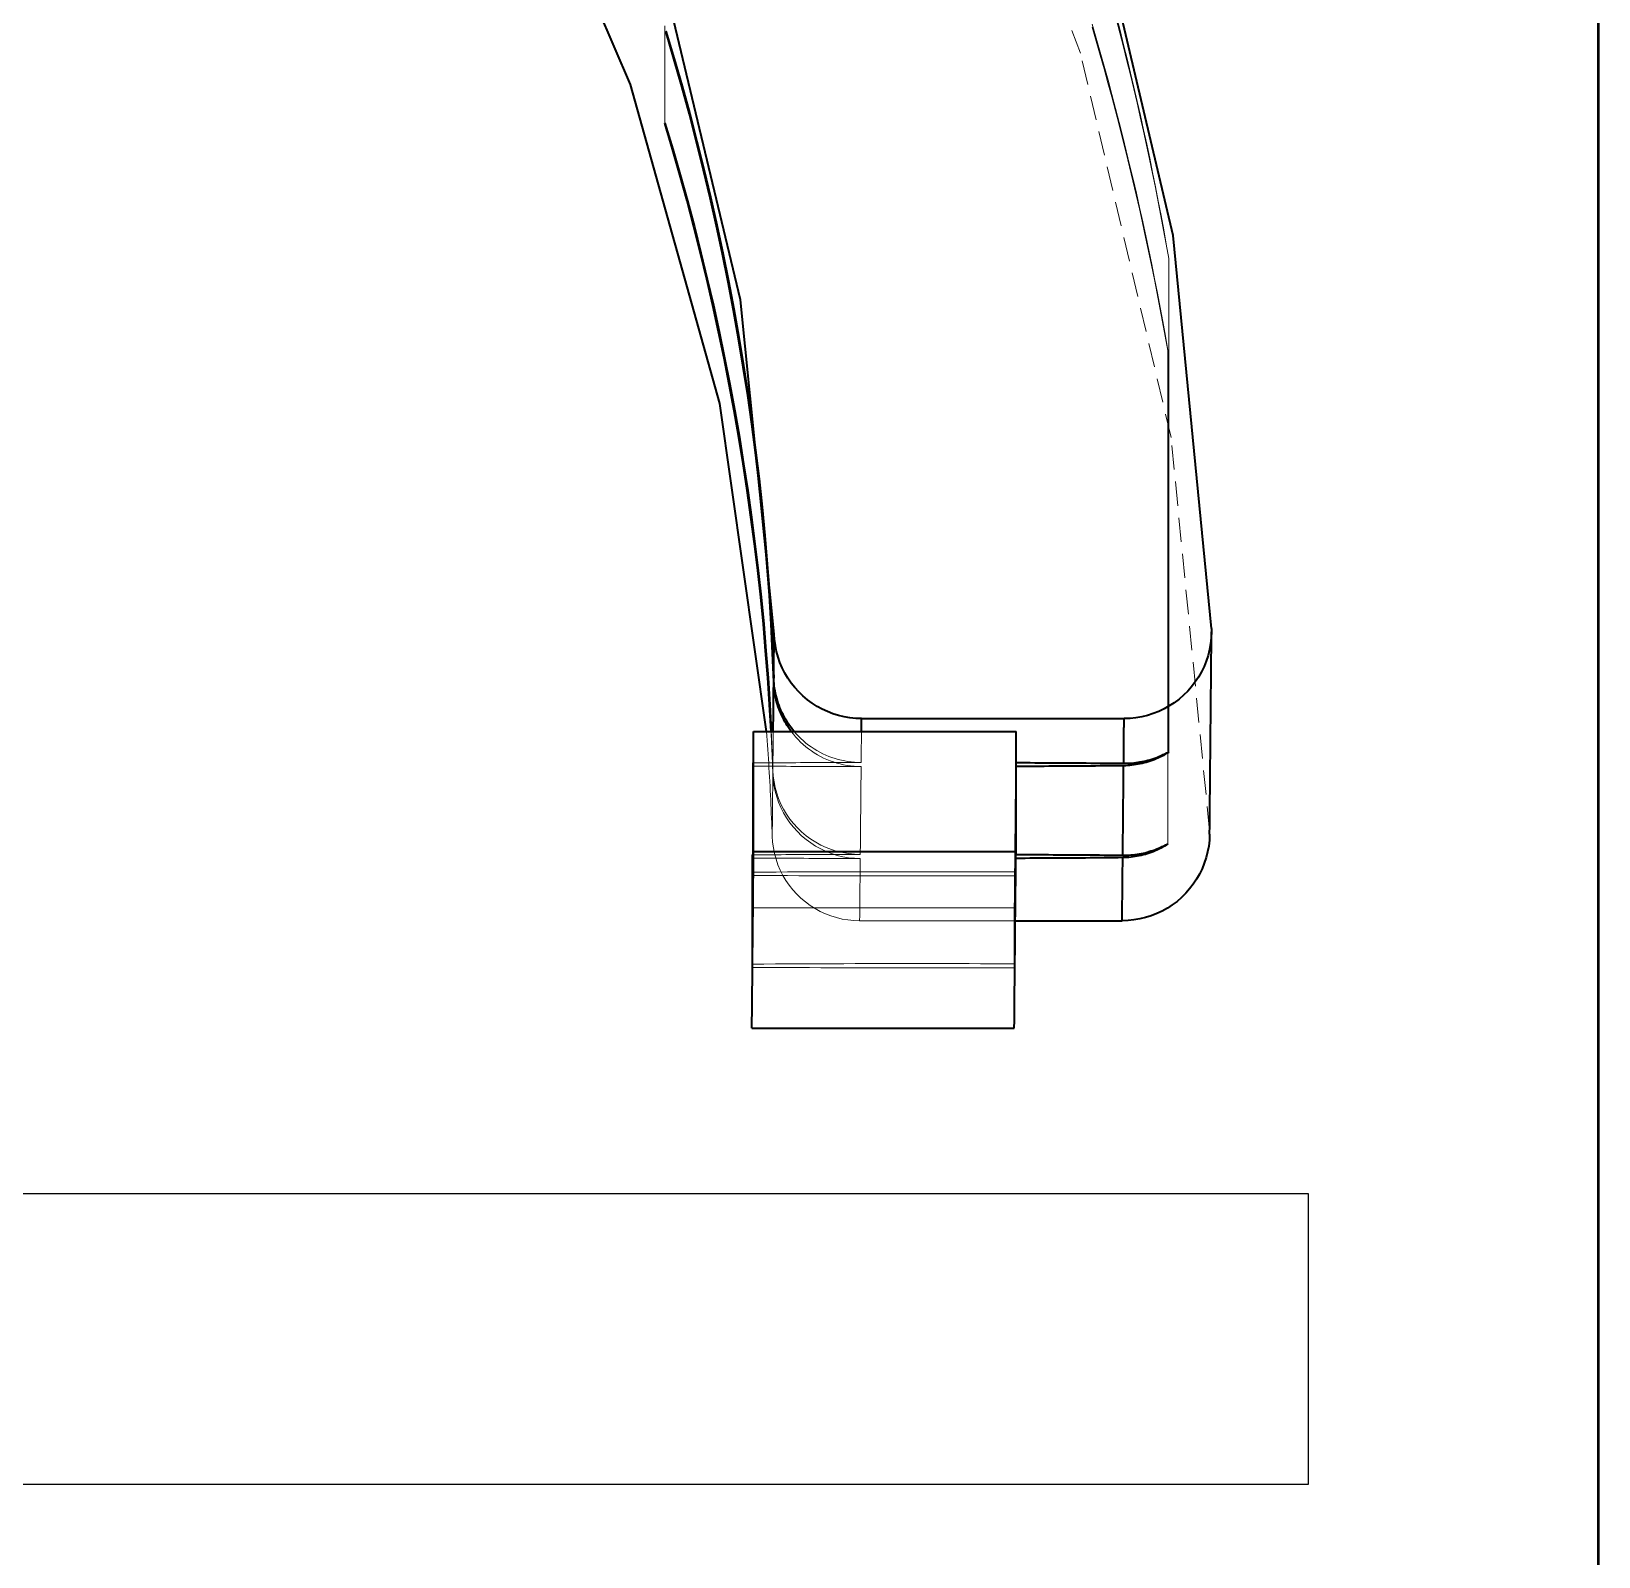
# Model space of a CAD drawing. Header units: millimetres. Extents: x 10 to 410, y 10 to 287.
# Drawn here: x 377.61 to 410, y 185.5 to 217.03 of the extents above; entities that cross this region are included whole.
import ezdxf

# ---------------------------------------------------------------- set-up
doc = ezdxf.new("R2010")
doc.units = ezdxf.units.MM
doc.linetypes.add('DASHED', pattern=[0.75, 0.5, -0.25])
for name, color, linetype, lineweight in [('BORDER', 7, 'CONTINUOUS', 50), ('HIDDEN', 8, 'DASHED', 18), ('TITLE_BLOCK', 7, 'CONTINUOUS', 25), ('VISIBLE', 7, 'CONTINUOUS', 35)]:
    doc.layers.add(name, color=color, linetype=linetype, lineweight=lineweight)

msp = doc.modelspace()

# ---------------------------------------------------------------- linework, layer by layer
at = {"layer": 'BORDER'}
msp.add_lwpolyline([(10, 10), (410, 10), (410, 287), (10, 287)], close=True, dxfattribs=at)
at = {"layer": 'HIDDEN'}
for points in [[(401.958, 200.508), (401.163, 208.634), (399.291, 216.581), (396.373, 224.207), (392.463, 231.375), (387.632, 237.956), (381.964, 243.834), (375.563, 248.902), (368.542, 253.07), (361.027, 256.263), (353.154, 258.424), (345.062, 259.514), (336.897, 259.514), (328.806, 258.424), (320.932, 256.263), (313.417, 253.07), (306.396, 248.902), (299.995, 243.834), (294.327, 237.957), (289.496, 231.375), (285.586, 224.207), (282.669, 216.581), (280.796, 208.634), (280.001, 200.508)], [(401.115, 212.338), (401.062, 212.631), (401.008, 212.925), (400.952, 213.218), (400.896, 213.511), (400.838, 213.804), (400.778, 214.096), (400.718, 214.388), (400.655, 214.68), (400.592, 214.972), (400.527, 215.263), (400.46, 215.554), (400.392, 215.844), (400.323, 216.134), (400.252, 216.424), (400.18, 216.714), (400.106, 217.003), (400.031, 217.292), (399.955, 217.58), (399.877, 217.868), (399.798, 218.156), (399.717, 218.443), (399.635, 218.73), (399.551, 219.016)], [(399.552, 219.079), (399.636, 218.79), (399.718, 218.5), (399.799, 218.21), (399.879, 217.92), (399.957, 217.629), (400.033, 217.338), (400.109, 217.047), (400.182, 216.755), (400.255, 216.463), (400.326, 216.17), (400.395, 215.877), (400.463, 215.584), (400.53, 215.29), (400.595, 214.997), (400.659, 214.702), (400.721, 214.408), (400.782, 214.113), (400.841, 213.818), (400.899, 213.522), (400.955, 213.227), (401.01, 212.931), (401.063, 212.634), (401.115, 212.338)], [(390.702, 215.132), (390.702, 215.22), (390.702, 215.308), (390.702, 215.395), (390.702, 215.483), (390.702, 215.57), (390.702, 215.658), (390.702, 215.746), (390.702, 215.833), (390.702, 215.921), (390.702, 216.009), (390.702, 216.096), (390.702, 216.184), (390.702, 216.271), (390.702, 216.359), (390.702, 216.447), (390.702, 216.534), (390.702, 216.622), (390.702, 216.709), (390.702, 216.797), (390.702, 216.885), (390.702, 216.972), (390.702, 217.06), (390.702, 217.147)], [(399.533, 217.179), (399.617, 216.89), (399.7, 216.6), (399.781, 216.31), (399.86, 216.02), (399.938, 215.729), (400.015, 215.438), (400.09, 215.146), (400.164, 214.855), (400.236, 214.562), (400.307, 214.27), (400.377, 213.977), (400.445, 213.684), (400.511, 213.39), (400.576, 213.096), (400.64, 212.802), (400.702, 212.508), (400.763, 212.213), (400.822, 211.918), (400.88, 211.622), (400.937, 211.326), (400.991, 211.031), (401.045, 210.734), (401.096, 210.438)], [(401.096, 210.438), (401.043, 210.731), (400.989, 211.025), (400.934, 211.318), (400.877, 211.611), (400.819, 211.904), (400.76, 212.196), (400.699, 212.488), (400.637, 212.78), (400.573, 213.071), (400.508, 213.363), (400.442, 213.653), (400.374, 213.944), (400.304, 214.234), (400.233, 214.524), (400.161, 214.814), (400.088, 215.103), (400.013, 215.391), (399.936, 215.68), (399.858, 215.968), (399.779, 216.256), (399.698, 216.543), (399.616, 216.83), (399.533, 217.116)], [(401.115, 212.338), (401.115, 212.338), (401.115, 212.338), (401.115, 212.338), (401.115, 212.338), (401.115, 212.338), (401.115, 212.338), (401.115, 212.338), (401.115, 212.338), (401.115, 212.338), (401.115, 212.338), (401.115, 212.338), (401.115, 212.338), (401.115, 212.338), (401.115, 212.338), (401.115, 212.338), (401.115, 212.338), (401.115, 212.338), (401.115, 212.338), (401.115, 212.338), (401.115, 212.338), (401.115, 212.338), (401.115, 212.338), (401.115, 212.338)], [(401.115, 202.134), (401.115, 202.578), (401.115, 203.022), (401.115, 203.465), (401.115, 203.909), (401.115, 204.352), (401.115, 204.796), (401.115, 205.24), (401.115, 205.683), (401.115, 206.127), (401.115, 206.571), (401.115, 207.014), (401.115, 207.458), (401.115, 207.902), (401.115, 208.345), (401.115, 208.789), (401.115, 209.232), (401.115, 209.676), (401.115, 210.12), (401.115, 210.563), (401.115, 211.007), (401.115, 211.451), (401.115, 211.894), (401.115, 212.338)], [(401.096, 210.438), (401.096, 210.438), (401.096, 210.438), (401.096, 210.438), (401.096, 210.438), (401.096, 210.438), (401.096, 210.438), (401.096, 210.438), (401.096, 210.438), (401.096, 210.438), (401.096, 210.438), (401.096, 210.438), (401.096, 210.438), (401.096, 210.438), (401.096, 210.438), (401.096, 210.438), (401.096, 210.438), (401.096, 210.438), (401.096, 210.438), (401.096, 210.438), (401.096, 210.438), (401.096, 210.438), (401.096, 210.438), (401.096, 210.438)], [(401.096, 200.234), (401.096, 200.678), (401.096, 201.121), (401.096, 201.565), (401.096, 202.009), (401.096, 202.452), (401.096, 202.896), (401.096, 203.339), (401.096, 203.783), (401.096, 204.227), (401.096, 204.67), (401.096, 205.114), (401.096, 205.558), (401.096, 206.001), (401.096, 206.445), (401.096, 206.889), (401.096, 207.332), (401.096, 207.776), (401.096, 208.219), (401.096, 208.663), (401.096, 209.107), (401.096, 209.55), (401.096, 209.994), (401.096, 210.438)], [(401.958, 200.508), (401.96, 200.69), (401.962, 200.872), (401.964, 201.053), (401.965, 201.235), (401.967, 201.417), (401.969, 201.599), (401.971, 201.781), (401.973, 201.962), (401.974, 202.144), (401.976, 202.326), (401.978, 202.508), (401.98, 202.689), (401.981, 202.871), (401.983, 203.053), (401.985, 203.235), (401.987, 203.416), (401.989, 203.598), (401.99, 203.78), (401.992, 203.962), (401.994, 204.143), (401.996, 204.325), (401.997, 204.507), (401.999, 204.689)], [(392.529, 201.909), (392.529, 201.937), (392.529, 201.966), (392.529, 201.994), (392.53, 202.022), (392.53, 202.05), (392.53, 202.079), (392.531, 202.107), (392.531, 202.135), (392.531, 202.164), (392.531, 202.192), (392.532, 202.22), (392.532, 202.249), (392.532, 202.277), (392.533, 202.305), (392.533, 202.334), (392.533, 202.362), (392.533, 202.39), (392.534, 202.418), (392.534, 202.447), (392.534, 202.475), (392.534, 202.503), (392.535, 202.532), (392.535, 202.56)], [(392.919, 200.392), (392.916, 200.487), (392.913, 200.581), (392.909, 200.675), (392.905, 200.77), (392.901, 200.864), (392.897, 200.958), (392.893, 201.052), (392.888, 201.147), (392.884, 201.241), (392.879, 201.335), (392.874, 201.43), (392.869, 201.524), (392.864, 201.618), (392.858, 201.712), (392.852, 201.807), (392.847, 201.901), (392.841, 201.995), (392.834, 202.089), (392.828, 202.183), (392.822, 202.277), (392.815, 202.372), (392.808, 202.466), (392.801, 202.56)], [(392.932, 201.687), (392.931, 201.725), (392.929, 201.762), (392.928, 201.8), (392.927, 201.838), (392.925, 201.876), (392.924, 201.914), (392.922, 201.952), (392.921, 201.99), (392.919, 202.028), (392.918, 202.066), (392.916, 202.104), (392.915, 202.142), (392.913, 202.18), (392.911, 202.218), (392.91, 202.256), (392.908, 202.294), (392.906, 202.332), (392.904, 202.37), (392.903, 202.408), (392.901, 202.446), (392.899, 202.484), (392.897, 202.522), (392.895, 202.56)], [(392.9, 202.56), (392.901, 202.525), (392.903, 202.49), (392.905, 202.455), (392.906, 202.421), (392.908, 202.386), (392.909, 202.351), (392.911, 202.316), (392.912, 202.281), (392.914, 202.246), (392.915, 202.211), (392.917, 202.177), (392.918, 202.142), (392.92, 202.107), (392.921, 202.072), (392.923, 202.037), (392.924, 202.002), (392.925, 201.967), (392.927, 201.933), (392.928, 201.898), (392.929, 201.863), (392.93, 201.828), (392.931, 201.793), (392.933, 201.758)], [(392.933, 201.758), (392.933, 201.793), (392.933, 201.828), (392.934, 201.863), (392.934, 201.898), (392.934, 201.933), (392.935, 201.967), (392.935, 202.002), (392.935, 202.037), (392.936, 202.072), (392.936, 202.107), (392.936, 202.142), (392.937, 202.177), (392.937, 202.211), (392.937, 202.246), (392.938, 202.281), (392.938, 202.316), (392.938, 202.351), (392.939, 202.386), (392.939, 202.421), (392.939, 202.455), (392.94, 202.49), (392.94, 202.525), (392.94, 202.56)], [(394.757, 201.833), (394.684, 201.835), (394.611, 201.839), (394.539, 201.847), (394.467, 201.857), (394.395, 201.871), (394.324, 201.887), (394.254, 201.906), (394.184, 201.928), (394.115, 201.953), (394.048, 201.98), (393.982, 202.01), (393.916, 202.043), (393.853, 202.078), (393.79, 202.116), (393.73, 202.157), (393.671, 202.199), (393.613, 202.244), (393.558, 202.292), (393.505, 202.341), (393.453, 202.393), (393.404, 202.447), (393.357, 202.502), (393.312, 202.56)], [(394.758, 201.918), (394.689, 201.92), (394.621, 201.923), (394.553, 201.93), (394.485, 201.939), (394.417, 201.95), (394.35, 201.964), (394.284, 201.981), (394.218, 202), (394.153, 202.021), (394.089, 202.045), (394.025, 202.072), (393.963, 202.1), (393.902, 202.131), (393.842, 202.165), (393.784, 202.2), (393.727, 202.238), (393.671, 202.278), (393.617, 202.32), (393.565, 202.365), (393.514, 202.411), (393.465, 202.459), (393.418, 202.508), (393.373, 202.56)], [(394.758, 201.918), (394.758, 201.946), (394.758, 201.974), (394.759, 202.002), (394.759, 202.03), (394.759, 202.058), (394.76, 202.086), (394.76, 202.114), (394.76, 202.142), (394.76, 202.169), (394.761, 202.197), (394.761, 202.225), (394.761, 202.253), (394.761, 202.281), (394.762, 202.309), (394.762, 202.337), (394.762, 202.365), (394.762, 202.393), (394.763, 202.42), (394.763, 202.448), (394.763, 202.476), (394.764, 202.504), (394.764, 202.532), (394.764, 202.56)], [(397.952, 201.916), (397.952, 201.944), (397.952, 201.972), (397.952, 202), (397.953, 202.028), (397.953, 202.056), (397.953, 202.084), (397.953, 202.112), (397.954, 202.14), (397.954, 202.168), (397.954, 202.196), (397.955, 202.224), (397.955, 202.252), (397.955, 202.28), (397.955, 202.308), (397.956, 202.336), (397.956, 202.364), (397.956, 202.392), (397.956, 202.42), (397.957, 202.448), (397.957, 202.476), (397.957, 202.504), (397.958, 202.532), (397.958, 202.56)], [(392.51, 200.009), (392.511, 200.088), (392.512, 200.168), (392.512, 200.248), (392.513, 200.328), (392.514, 200.407), (392.515, 200.487), (392.516, 200.567), (392.516, 200.647), (392.517, 200.726), (392.518, 200.806), (392.519, 200.886), (392.519, 200.966), (392.52, 201.045), (392.521, 201.125), (392.522, 201.205), (392.523, 201.285), (392.523, 201.364), (392.524, 201.444), (392.525, 201.524), (392.526, 201.603), (392.526, 201.683), (392.527, 201.763), (392.528, 201.843)], [(394.757, 201.833), (394.66, 201.833), (394.563, 201.834), (394.466, 201.834), (394.369, 201.834), (394.273, 201.834), (394.176, 201.835), (394.079, 201.835), (393.982, 201.835), (393.885, 201.836), (393.788, 201.836), (393.691, 201.836), (393.594, 201.837), (393.498, 201.837), (393.401, 201.838), (393.304, 201.838), (393.207, 201.839), (393.11, 201.839), (393.013, 201.84), (392.916, 201.84), (392.819, 201.841), (392.722, 201.841), (392.626, 201.842), (392.529, 201.843)], [(392.535, 201.909), (392.632, 201.91), (392.728, 201.91), (392.825, 201.911), (392.922, 201.912), (393.018, 201.912), (393.115, 201.913), (393.212, 201.913), (393.308, 201.914), (393.405, 201.914), (393.501, 201.915), (393.598, 201.915), (393.695, 201.915), (393.791, 201.916), (393.888, 201.916), (393.985, 201.916), (394.081, 201.917), (394.178, 201.917), (394.275, 201.917), (394.371, 201.918), (394.468, 201.918), (394.565, 201.918), (394.661, 201.918), (394.758, 201.918)], [(394.739, 200.018), (394.74, 200.097), (394.741, 200.176), (394.742, 200.255), (394.742, 200.334), (394.743, 200.413), (394.744, 200.492), (394.745, 200.571), (394.746, 200.65), (394.746, 200.728), (394.747, 200.807), (394.748, 200.886), (394.749, 200.965), (394.749, 201.044), (394.75, 201.123), (394.751, 201.202), (394.752, 201.281), (394.752, 201.36), (394.753, 201.439), (394.754, 201.518), (394.755, 201.596), (394.756, 201.675), (394.756, 201.754), (394.757, 201.833)], [(397.933, 200.016), (397.934, 200.095), (397.935, 200.174), (397.935, 200.253), (397.936, 200.332), (397.937, 200.411), (397.938, 200.491), (397.938, 200.57), (397.939, 200.649), (397.94, 200.728), (397.941, 200.807), (397.942, 200.886), (397.942, 200.965), (397.943, 201.044), (397.944, 201.124), (397.945, 201.203), (397.945, 201.282), (397.946, 201.361), (397.947, 201.44), (397.948, 201.519), (397.948, 201.598), (397.949, 201.677), (397.95, 201.756), (397.951, 201.836)], [(397.951, 199.576), (397.951, 199.674), (397.951, 199.773), (397.951, 199.871), (397.951, 199.969), (397.951, 200.067), (397.951, 200.166), (397.951, 200.264), (397.951, 200.362), (397.951, 200.46), (397.951, 200.559), (397.951, 200.657), (397.951, 200.755), (397.951, 200.853), (397.951, 200.951), (397.951, 201.05), (397.951, 201.148), (397.951, 201.246), (397.951, 201.344), (397.951, 201.443), (397.951, 201.541), (397.951, 201.639), (397.951, 201.737), (397.951, 201.836)], [(397.958, 201.836), (397.958, 201.836), (397.957, 201.836), (397.957, 201.836), (397.957, 201.836), (397.956, 201.836), (397.956, 201.836), (397.956, 201.836), (397.955, 201.836), (397.955, 201.836), (397.955, 201.836), (397.954, 201.836), (397.954, 201.836), (397.954, 201.836), (397.954, 201.836), (397.953, 201.836), (397.953, 201.836), (397.953, 201.836), (397.952, 201.836), (397.952, 201.836), (397.952, 201.836), (397.951, 201.836), (397.951, 201.836), (397.951, 201.836)], [(397.952, 201.916), (397.952, 201.916), (397.952, 201.916), (397.952, 201.916), (397.953, 201.916), (397.953, 201.916), (397.953, 201.916), (397.953, 201.916), (397.954, 201.916), (397.954, 201.916), (397.954, 201.916), (397.955, 201.916), (397.955, 201.916), (397.955, 201.916), (397.955, 201.916), (397.956, 201.916), (397.956, 201.916), (397.956, 201.916), (397.956, 201.916), (397.957, 201.916), (397.957, 201.916), (397.957, 201.916), (397.958, 201.916), (397.958, 201.916)], [(397.952, 199.657), (397.952, 199.755), (397.952, 199.853), (397.952, 199.951), (397.952, 200.05), (397.952, 200.148), (397.952, 200.246), (397.952, 200.344), (397.952, 200.443), (397.952, 200.541), (397.952, 200.639), (397.952, 200.737), (397.952, 200.835), (397.952, 200.934), (397.952, 201.032), (397.952, 201.13), (397.952, 201.228), (397.952, 201.327), (397.952, 201.425), (397.952, 201.523), (397.952, 201.621), (397.952, 201.72), (397.952, 201.818), (397.952, 201.916)], [(392.919, 200.392), (392.92, 200.449), (392.92, 200.505), (392.921, 200.561), (392.922, 200.617), (392.922, 200.674), (392.923, 200.73), (392.923, 200.786), (392.924, 200.842), (392.924, 200.899), (392.925, 200.955), (392.925, 201.011), (392.926, 201.068), (392.926, 201.124), (392.927, 201.18), (392.928, 201.236), (392.928, 201.293), (392.929, 201.349), (392.929, 201.405), (392.93, 201.461), (392.93, 201.518), (392.931, 201.574), (392.931, 201.63), (392.932, 201.687)], [(394.739, 199.933), (394.618, 199.937), (394.497, 199.95), (394.378, 199.97), (394.261, 199.998), (394.145, 200.035), (394.032, 200.078), (393.923, 200.13), (393.817, 200.188), (393.715, 200.254), (393.618, 200.326), (393.526, 200.404), (393.439, 200.488), (393.358, 200.578), (393.283, 200.673), (393.215, 200.773), (393.154, 200.877), (393.099, 200.985), (393.052, 201.097), (393.012, 201.211), (392.98, 201.327), (392.956, 201.446), (392.94, 201.566), (392.932, 201.687)], [(394.739, 200.018), (394.619, 200.022), (394.499, 200.034), (394.38, 200.054), (394.262, 200.081), (394.147, 200.117), (394.034, 200.16), (393.925, 200.21), (393.819, 200.268), (393.717, 200.332), (393.62, 200.403), (393.527, 200.481), (393.44, 200.565), (393.359, 200.654), (393.284, 200.748), (393.216, 200.848), (393.154, 200.951), (393.1, 201.059), (393.052, 201.17), (393.013, 201.284), (392.981, 201.4), (392.957, 201.518), (392.941, 201.638), (392.933, 201.758)], [(394.726, 198.645), (394.605, 198.649), (394.485, 198.662), (394.366, 198.682), (394.248, 198.71), (394.133, 198.745), (394.02, 198.789), (393.911, 198.84), (393.805, 198.898), (393.703, 198.963), (393.606, 199.034), (393.514, 199.112), (393.427, 199.196), (393.346, 199.286), (393.271, 199.381), (393.202, 199.48), (393.141, 199.584), (393.086, 199.692), (393.039, 199.803), (393, 199.917), (392.968, 200.034), (392.944, 200.152), (392.927, 200.272), (392.919, 200.392)], [(401.958, 200.508), (401.958, 200.505), (401.959, 200.502), (401.959, 200.499), (401.959, 200.496), (401.959, 200.492), (401.959, 200.489), (401.959, 200.486), (401.959, 200.483), (401.959, 200.48), (401.959, 200.477), (401.959, 200.473), (401.959, 200.47), (401.959, 200.467), (401.959, 200.464), (401.959, 200.461), (401.959, 200.458), (401.959, 200.454), (401.959, 200.451), (401.959, 200.448), (401.959, 200.445), (401.959, 200.442), (401.959, 200.439), (401.959, 200.435)], [(392.499, 198.911), (392.5, 198.956), (392.5, 199.001), (392.501, 199.046), (392.501, 199.091), (392.502, 199.136), (392.502, 199.18), (392.502, 199.225), (392.503, 199.27), (392.503, 199.315), (392.504, 199.36), (392.504, 199.405), (392.505, 199.449), (392.505, 199.494), (392.506, 199.539), (392.506, 199.584), (392.506, 199.629), (392.507, 199.674), (392.507, 199.718), (392.508, 199.763), (392.508, 199.808), (392.509, 199.853), (392.509, 199.898), (392.509, 199.942)], [(394.739, 199.933), (394.642, 199.933), (394.545, 199.933), (394.448, 199.934), (394.351, 199.934), (394.254, 199.934), (394.157, 199.934), (394.06, 199.935), (393.963, 199.935), (393.867, 199.935), (393.77, 199.936), (393.673, 199.936), (393.576, 199.937), (393.479, 199.937), (393.382, 199.937), (393.285, 199.938), (393.188, 199.938), (393.091, 199.939), (392.995, 199.939), (392.898, 199.94), (392.801, 199.941), (392.704, 199.941), (392.607, 199.942), (392.51, 199.942)], [(392.528, 200.009), (392.624, 200.01), (392.72, 200.01), (392.816, 200.011), (392.913, 200.011), (393.009, 200.012), (393.105, 200.012), (393.201, 200.013), (393.297, 200.013), (393.393, 200.014), (393.489, 200.014), (393.586, 200.015), (393.682, 200.015), (393.778, 200.016), (393.874, 200.016), (393.97, 200.016), (394.066, 200.017), (394.162, 200.017), (394.259, 200.017), (394.355, 200.017), (394.451, 200.018), (394.547, 200.018), (394.643, 200.018), (394.739, 200.018)], [(394.729, 198.911), (394.729, 198.956), (394.729, 199), (394.73, 199.045), (394.73, 199.089), (394.731, 199.134), (394.731, 199.178), (394.732, 199.222), (394.732, 199.267), (394.732, 199.311), (394.733, 199.356), (394.733, 199.4), (394.734, 199.444), (394.734, 199.489), (394.735, 199.533), (394.735, 199.578), (394.735, 199.622), (394.736, 199.667), (394.736, 199.711), (394.737, 199.755), (394.737, 199.8), (394.738, 199.844), (394.738, 199.889), (394.739, 199.933)], [(397.922, 198.911), (397.923, 198.956), (397.923, 199.001), (397.924, 199.045), (397.924, 199.09), (397.924, 199.134), (397.925, 199.179), (397.925, 199.223), (397.926, 199.268), (397.926, 199.312), (397.927, 199.357), (397.927, 199.401), (397.927, 199.446), (397.928, 199.49), (397.928, 199.535), (397.929, 199.579), (397.929, 199.624), (397.93, 199.668), (397.93, 199.713), (397.931, 199.757), (397.931, 199.802), (397.931, 199.846), (397.932, 199.891), (397.932, 199.935)], [(397.932, 197.676), (397.932, 197.774), (397.932, 197.872), (397.932, 197.971), (397.932, 198.069), (397.932, 198.167), (397.932, 198.265), (397.932, 198.364), (397.932, 198.462), (397.932, 198.56), (397.932, 198.658), (397.932, 198.757), (397.932, 198.855), (397.932, 198.953), (397.932, 199.051), (397.932, 199.149), (397.932, 199.248), (397.932, 199.346), (397.932, 199.444), (397.932, 199.542), (397.932, 199.641), (397.932, 199.739), (397.932, 199.837), (397.932, 199.935)], [(397.956, 199.935), (397.955, 199.935), (397.954, 199.935), (397.953, 199.935), (397.952, 199.935), (397.951, 199.935), (397.95, 199.935), (397.949, 199.935), (397.948, 199.935), (397.947, 199.935), (397.946, 199.935), (397.945, 199.935), (397.944, 199.935), (397.943, 199.935), (397.942, 199.935), (397.941, 199.935), (397.94, 199.935), (397.939, 199.935), (397.938, 199.935), (397.936, 199.935), (397.935, 199.935), (397.934, 199.935), (397.933, 199.935), (397.932, 199.935)], [(397.933, 200.016), (397.934, 200.016), (397.935, 200.016), (397.936, 200.016), (397.937, 200.016), (397.938, 200.016), (397.939, 200.016), (397.94, 200.016), (397.941, 200.016), (397.943, 200.016), (397.944, 200.016), (397.945, 200.016), (397.946, 200.016), (397.947, 200.016), (397.948, 200.016), (397.949, 200.016), (397.95, 200.016), (397.951, 200.016), (397.952, 200.016), (397.953, 200.016), (397.954, 200.016), (397.955, 200.016), (397.956, 200.016), (397.957, 200.016)], [(397.933, 197.756), (397.933, 197.855), (397.933, 197.953), (397.933, 198.051), (397.933, 198.149), (397.933, 198.248), (397.933, 198.346), (397.933, 198.444), (397.933, 198.542), (397.933, 198.641), (397.933, 198.739), (397.933, 198.837), (397.933, 198.935), (397.933, 199.033), (397.933, 199.132), (397.933, 199.23), (397.933, 199.328), (397.933, 199.426), (397.933, 199.525), (397.933, 199.623), (397.933, 199.721), (397.933, 199.819), (397.933, 199.918), (397.933, 200.016)], [(392.528, 199.583), (392.528, 199.586), (392.528, 199.589), (392.528, 199.592), (392.528, 199.595), (392.528, 199.598), (392.528, 199.601), (392.528, 199.603), (392.528, 199.606), (392.528, 199.609), (392.528, 199.612), (392.528, 199.615), (392.528, 199.618), (392.528, 199.621), (392.528, 199.624), (392.528, 199.626), (392.528, 199.629), (392.528, 199.632), (392.529, 199.635), (392.529, 199.638), (392.529, 199.641), (392.529, 199.644), (392.529, 199.647), (392.529, 199.65)], [(397.951, 199.576), (397.715, 199.575), (397.479, 199.575), (397.244, 199.574), (397.008, 199.574), (396.772, 199.573), (396.537, 199.573), (396.301, 199.573), (396.065, 199.573), (395.83, 199.573), (395.594, 199.573), (395.358, 199.573), (395.123, 199.573), (394.887, 199.574), (394.651, 199.574), (394.416, 199.575), (394.18, 199.575), (393.944, 199.576), (393.709, 199.577), (393.473, 199.578), (393.237, 199.579), (393.002, 199.58), (392.766, 199.582), (392.53, 199.583)], [(392.531, 199.65), (392.767, 199.651), (393.002, 199.653), (393.238, 199.654), (393.474, 199.655), (393.709, 199.656), (393.945, 199.657), (394.181, 199.658), (394.416, 199.658), (394.652, 199.659), (394.888, 199.659), (395.123, 199.66), (395.359, 199.66), (395.595, 199.66), (395.83, 199.66), (396.066, 199.66), (396.302, 199.66), (396.537, 199.66), (396.773, 199.659), (397.009, 199.659), (397.245, 199.659), (397.48, 199.658), (397.716, 199.657), (397.952, 199.657)], [(397.951, 199.576), (397.951, 199.58), (397.951, 199.583), (397.951, 199.587), (397.951, 199.59), (397.951, 199.594), (397.951, 199.597), (397.951, 199.601), (397.951, 199.604), (397.951, 199.608), (397.951, 199.611), (397.951, 199.615), (397.951, 199.618), (397.951, 199.622), (397.951, 199.625), (397.951, 199.629), (397.951, 199.632), (397.951, 199.636), (397.951, 199.639), (397.951, 199.643), (397.951, 199.646), (397.952, 199.65), (397.952, 199.653), (397.952, 199.657)], [(392.499, 196.426), (392.499, 196.534), (392.499, 196.642), (392.499, 196.75), (392.499, 196.858), (392.499, 196.966), (392.499, 197.074), (392.499, 197.183), (392.499, 197.291), (392.499, 197.399), (392.499, 197.507), (392.499, 197.615), (392.499, 197.723), (392.499, 197.831), (392.499, 197.939), (392.499, 198.047), (392.499, 198.155), (392.499, 198.263), (392.499, 198.371), (392.499, 198.479), (392.499, 198.587), (392.499, 198.695), (392.499, 198.803), (392.499, 198.911)], [(392.499, 198.911), (392.596, 198.911), (392.693, 198.911), (392.79, 198.911), (392.887, 198.911), (392.984, 198.911), (393.081, 198.911), (393.178, 198.911), (393.275, 198.911), (393.372, 198.911), (393.469, 198.911), (393.566, 198.911), (393.662, 198.911), (393.759, 198.911), (393.856, 198.911), (393.953, 198.911), (394.05, 198.911), (394.147, 198.911), (394.244, 198.911), (394.341, 198.911), (394.438, 198.911), (394.535, 198.911), (394.632, 198.911), (394.729, 198.911)], [(394.726, 198.645), (394.726, 198.657), (394.726, 198.669), (394.726, 198.68), (394.726, 198.692), (394.727, 198.703), (394.727, 198.715), (394.727, 198.726), (394.727, 198.738), (394.727, 198.75), (394.727, 198.761), (394.727, 198.773), (394.727, 198.784), (394.727, 198.796), (394.728, 198.807), (394.728, 198.819), (394.728, 198.831), (394.728, 198.842), (394.728, 198.854), (394.728, 198.865), (394.728, 198.877), (394.728, 198.888), (394.728, 198.9), (394.729, 198.911)], [(394.729, 198.911), (394.867, 198.911), (395.006, 198.911), (395.145, 198.911), (395.284, 198.911), (395.423, 198.911), (395.562, 198.911), (395.701, 198.911), (395.839, 198.911), (395.978, 198.911), (396.117, 198.911), (396.256, 198.911), (396.395, 198.911), (396.534, 198.911), (396.673, 198.911), (396.811, 198.911), (396.95, 198.911), (397.089, 198.911), (397.228, 198.911), (397.367, 198.911), (397.506, 198.911), (397.645, 198.911), (397.783, 198.911), (397.922, 198.911)], [(397.922, 196.426), (397.922, 196.534), (397.922, 196.642), (397.922, 196.75), (397.922, 196.858), (397.922, 196.966), (397.922, 197.074), (397.922, 197.183), (397.922, 197.291), (397.922, 197.399), (397.922, 197.507), (397.922, 197.615), (397.922, 197.723), (397.922, 197.831), (397.922, 197.939), (397.922, 198.047), (397.922, 198.155), (397.922, 198.263), (397.922, 198.371), (397.922, 198.479), (397.922, 198.587), (397.922, 198.695), (397.922, 198.803), (397.922, 198.911)], [(394.726, 198.645), (394.866, 198.645), (395.006, 198.645), (395.146, 198.645), (395.286, 198.645), (395.426, 198.645), (395.565, 198.645), (395.705, 198.645), (395.845, 198.645), (395.985, 198.645), (396.125, 198.645), (396.265, 198.645), (396.405, 198.645), (396.545, 198.645), (396.685, 198.645), (396.825, 198.645), (396.965, 198.645), (397.104, 198.645), (397.244, 198.645), (397.384, 198.645), (397.524, 198.645), (397.664, 198.645), (397.804, 198.645), (397.944, 198.645)], [(392.509, 197.683), (392.509, 197.686), (392.51, 197.689), (392.51, 197.692), (392.51, 197.695), (392.51, 197.697), (392.51, 197.7), (392.51, 197.703), (392.51, 197.706), (392.51, 197.709), (392.51, 197.712), (392.51, 197.715), (392.51, 197.718), (392.51, 197.72), (392.51, 197.723), (392.51, 197.726), (392.51, 197.729), (392.51, 197.732), (392.51, 197.735), (392.51, 197.738), (392.51, 197.741), (392.51, 197.744), (392.51, 197.746), (392.51, 197.749)], [(392.512, 197.749), (392.748, 197.751), (392.984, 197.752), (393.219, 197.754), (393.455, 197.755), (393.691, 197.756), (393.926, 197.757), (394.162, 197.757), (394.398, 197.758), (394.633, 197.759), (394.869, 197.759), (395.105, 197.759), (395.341, 197.76), (395.576, 197.76), (395.812, 197.76), (396.048, 197.76), (396.283, 197.76), (396.519, 197.76), (396.755, 197.759), (396.99, 197.759), (397.226, 197.758), (397.462, 197.758), (397.697, 197.757), (397.933, 197.756)], [(397.932, 197.676), (397.697, 197.675), (397.461, 197.674), (397.225, 197.674), (396.99, 197.673), (396.754, 197.673), (396.518, 197.673), (396.283, 197.673), (396.047, 197.672), (395.811, 197.672), (395.575, 197.673), (395.34, 197.673), (395.104, 197.673), (394.868, 197.673), (394.633, 197.674), (394.397, 197.674), (394.161, 197.675), (393.926, 197.676), (393.69, 197.677), (393.454, 197.678), (393.219, 197.679), (392.983, 197.68), (392.747, 197.681), (392.512, 197.683)], [(397.932, 197.676), (397.932, 197.679), (397.932, 197.683), (397.932, 197.686), (397.932, 197.69), (397.932, 197.693), (397.932, 197.697), (397.933, 197.7), (397.933, 197.704), (397.933, 197.707), (397.933, 197.711), (397.933, 197.714), (397.933, 197.718), (397.933, 197.721), (397.933, 197.725), (397.933, 197.728), (397.933, 197.732), (397.933, 197.735), (397.933, 197.739), (397.933, 197.742), (397.933, 197.746), (397.933, 197.749), (397.933, 197.753), (397.933, 197.756)]]:
    msp.add_lwpolyline(points, dxfattribs=at)
at = {"layer": 'TITLE_BLOCK'}
msp.add_lwpolyline([(278, 187), (404, 187), (404, 193), (278, 193)], close=True, dxfattribs=at)
at = {"layer": 'VISIBLE'}
for points in [[(401.999, 204.689), (401.204, 212.815), (399.331, 220.762), (396.414, 228.388), (392.504, 235.555), (387.672, 242.137), (382.005, 248.014), (375.604, 253.082), (368.583, 257.25), (361.068, 260.443), (353.194, 262.604), (345.103, 263.694), (336.938, 263.694), (328.846, 262.604), (320.973, 260.443), (313.458, 257.25), (306.437, 253.082), (300.036, 248.014), (294.368, 242.137), (289.536, 235.555), (285.627, 228.388), (282.709, 220.762), (280.836, 212.815), (280.042, 204.689)], [(392.96, 204.573), (392.264, 211.479), (390.654, 218.231), (388.158, 224.708), (384.821, 230.795), (380.703, 236.382), (375.876, 241.371), (370.428, 245.672), (364.456, 249.209), (358.065, 251.919), (351.37, 253.752), (344.491, 254.677), (337.55, 254.677), (330.67, 253.752), (323.976, 251.919), (317.585, 249.209), (311.612, 245.673), (306.164, 241.371), (301.338, 236.382), (297.22, 230.795), (293.883, 224.708), (291.387, 218.231), (289.777, 211.479), (289.081, 204.573)], [(392.801, 202.56), (391.837, 209.339), (389.989, 215.932), (387.291, 222.225), (383.789, 228.109), (379.544, 233.481), (374.629, 238.248), (369.13, 242.328), (363.143, 245.65), (356.771, 248.156), (350.124, 249.802), (343.319, 250.56), (336.474, 250.417), (329.706, 249.375), (323.135, 247.453), (316.873, 244.683), (311.029, 241.115), (305.705, 236.809), (300.994, 231.84), (296.977, 226.295), (293.724, 220.27), (291.291, 213.87), (289.72, 207.206), (289.04, 200.392)], [(392.951, 203.587), (392.927, 204.181), (392.897, 204.774), (392.86, 205.367), (392.816, 205.96), (392.766, 206.552), (392.709, 207.143), (392.645, 207.734), (392.574, 208.324), (392.497, 208.913), (392.413, 209.502), (392.322, 210.089), (392.224, 210.675), (392.12, 211.26), (392.009, 211.844), (391.892, 212.427), (391.768, 213.008), (391.637, 213.588), (391.5, 214.166), (391.357, 214.742), (391.207, 215.317), (391.05, 215.891), (390.888, 216.462), (390.721, 217.033)], [(390.721, 217.033), (390.893, 216.467), (391.057, 215.899), (391.214, 215.329), (391.364, 214.757), (391.508, 214.184), (391.644, 213.609), (391.775, 213.032), (391.898, 212.454), (392.015, 211.874), (392.126, 211.293), (392.229, 210.711), (392.326, 210.128), (392.417, 209.544), (392.5, 208.958), (392.577, 208.372), (392.647, 207.785), (392.711, 207.197), (392.768, 206.609), (392.818, 206.02), (392.861, 205.43), (392.898, 204.84), (392.928, 204.249), (392.951, 203.659)], [(392.895, 202.56), (392.864, 203.115), (392.827, 203.67), (392.784, 204.225), (392.736, 204.779), (392.681, 205.333), (392.62, 205.886), (392.554, 206.438), (392.481, 206.989), (392.403, 207.54), (392.319, 208.09), (392.229, 208.639), (392.133, 209.187), (392.031, 209.734), (391.924, 210.279), (391.811, 210.824), (391.692, 211.367), (391.567, 211.909), (391.436, 212.45), (391.3, 212.989), (391.159, 213.527), (391.011, 214.064), (390.859, 214.599), (390.702, 215.132)], [(390.702, 215.132), (390.865, 214.6), (391.019, 214.066), (391.168, 213.53), (391.311, 212.992), (391.447, 212.453), (391.578, 211.912), (391.703, 211.37), (391.822, 210.826), (391.935, 210.282), (392.043, 209.736), (392.144, 209.189), (392.24, 208.641), (392.329, 208.092), (392.413, 207.542), (392.491, 206.991), (392.563, 206.439), (392.629, 205.887), (392.689, 205.333), (392.743, 204.78), (392.791, 204.225), (392.833, 203.671), (392.869, 203.115), (392.9, 202.56)], [(392.951, 203.659), (392.952, 203.698), (392.952, 203.738), (392.952, 203.778), (392.953, 203.818), (392.953, 203.857), (392.954, 203.897), (392.954, 203.937), (392.954, 203.977), (392.955, 204.016), (392.955, 204.056), (392.955, 204.096), (392.956, 204.136), (392.956, 204.175), (392.957, 204.215), (392.957, 204.255), (392.957, 204.295), (392.958, 204.334), (392.958, 204.374), (392.959, 204.414), (392.959, 204.454), (392.959, 204.493), (392.96, 204.533), (392.96, 204.573)], [(394.767, 202.826), (394.646, 202.83), (394.526, 202.842), (394.407, 202.862), (394.289, 202.89), (394.174, 202.926), (394.061, 202.969), (393.952, 203.02), (393.846, 203.078), (393.744, 203.143), (393.647, 203.215), (393.554, 203.293), (393.468, 203.377), (393.386, 203.466), (393.312, 203.561), (393.243, 203.661), (393.182, 203.765), (393.127, 203.872), (393.08, 203.984), (393.04, 204.098), (393.008, 204.214), (392.984, 204.333), (392.968, 204.452), (392.96, 204.573)], [(402, 204.616), (401.995, 204.493), (401.981, 204.371), (401.959, 204.251), (401.929, 204.132), (401.891, 204.015), (401.845, 203.901), (401.792, 203.791), (401.731, 203.685), (401.663, 203.582), (401.588, 203.485), (401.507, 203.393), (401.42, 203.307), (401.327, 203.227), (401.229, 203.153), (401.126, 203.086), (401.019, 203.026), (400.908, 202.974), (400.794, 202.929), (400.677, 202.892), (400.558, 202.863), (400.437, 202.843), (400.315, 202.83), (400.192, 202.826)], [(401.959, 200.435), (401.961, 200.617), (401.963, 200.799), (401.964, 200.981), (401.966, 201.162), (401.968, 201.344), (401.97, 201.526), (401.972, 201.708), (401.973, 201.889), (401.975, 202.071), (401.977, 202.253), (401.979, 202.435), (401.98, 202.617), (401.982, 202.798), (401.984, 202.98), (401.986, 203.162), (401.988, 203.344), (401.989, 203.525), (401.991, 203.707), (401.993, 203.889), (401.995, 204.071), (401.996, 204.252), (401.998, 204.434), (402, 204.616)], [(401.999, 204.689), (401.999, 204.686), (401.999, 204.682), (401.999, 204.679), (402, 204.676), (402, 204.673), (402, 204.67), (402, 204.667), (402, 204.663), (402, 204.66), (402, 204.657), (402, 204.654), (402, 204.651), (402, 204.648), (402, 204.644), (402, 204.641), (402, 204.638), (402, 204.635), (402, 204.632), (402, 204.629), (402, 204.625), (402, 204.622), (402, 204.619), (402, 204.616)], [(392.94, 202.56), (392.941, 202.605), (392.941, 202.649), (392.942, 202.694), (392.942, 202.739), (392.943, 202.783), (392.943, 202.828), (392.944, 202.872), (392.944, 202.917), (392.944, 202.962), (392.945, 203.006), (392.945, 203.051), (392.946, 203.096), (392.946, 203.14), (392.947, 203.185), (392.947, 203.23), (392.947, 203.274), (392.948, 203.319), (392.948, 203.364), (392.949, 203.408), (392.949, 203.453), (392.95, 203.497), (392.95, 203.542), (392.951, 203.587)], [(393.373, 202.56), (393.34, 202.6), (393.308, 202.642), (393.277, 202.684), (393.248, 202.727), (393.22, 202.771), (393.193, 202.815), (393.168, 202.861), (393.144, 202.907), (393.121, 202.954), (393.099, 203.001), (393.079, 203.049), (393.06, 203.098), (393.043, 203.147), (393.027, 203.197), (393.013, 203.247), (393, 203.298), (392.989, 203.348), (392.979, 203.4), (392.97, 203.451), (392.963, 203.503), (392.958, 203.554), (392.954, 203.606), (392.951, 203.659)], [(393.312, 202.56), (393.284, 202.599), (393.256, 202.638), (393.23, 202.679), (393.205, 202.72), (393.181, 202.761), (393.158, 202.804), (393.136, 202.846), (393.116, 202.89), (393.096, 202.934), (393.078, 202.978), (393.061, 203.023), (393.045, 203.068), (393.03, 203.114), (393.016, 203.16), (393.004, 203.207), (392.993, 203.253), (392.983, 203.301), (392.974, 203.348), (392.967, 203.395), (392.961, 203.443), (392.956, 203.491), (392.953, 203.539), (392.951, 203.587)], [(394.764, 202.56), (394.764, 202.571), (394.764, 202.583), (394.764, 202.595), (394.765, 202.606), (394.765, 202.618), (394.765, 202.629), (394.765, 202.641), (394.765, 202.652), (394.765, 202.664), (394.765, 202.676), (394.765, 202.687), (394.765, 202.699), (394.766, 202.71), (394.766, 202.722), (394.766, 202.733), (394.766, 202.745), (394.766, 202.757), (394.766, 202.768), (394.766, 202.78), (394.766, 202.791), (394.766, 202.803), (394.767, 202.814), (394.767, 202.826)], [(394.767, 202.826), (395.003, 202.826), (395.239, 202.826), (395.474, 202.826), (395.71, 202.826), (395.946, 202.826), (396.182, 202.826), (396.418, 202.826), (396.654, 202.826), (396.89, 202.826), (397.126, 202.826), (397.362, 202.826), (397.598, 202.826), (397.833, 202.826), (398.069, 202.826), (398.305, 202.826), (398.541, 202.826), (398.777, 202.826), (399.013, 202.826), (399.249, 202.826), (399.485, 202.826), (399.721, 202.826), (399.956, 202.826), (400.192, 202.826)], [(400.183, 201.901), (400.184, 201.941), (400.184, 201.981), (400.185, 202.021), (400.185, 202.062), (400.185, 202.102), (400.186, 202.142), (400.186, 202.182), (400.186, 202.223), (400.187, 202.263), (400.187, 202.303), (400.188, 202.343), (400.188, 202.383), (400.188, 202.424), (400.189, 202.464), (400.189, 202.504), (400.19, 202.544), (400.19, 202.585), (400.19, 202.625), (400.191, 202.665), (400.191, 202.705), (400.192, 202.746), (400.192, 202.786), (400.192, 202.826)], [(392.535, 200.075), (392.535, 200.183), (392.535, 200.291), (392.535, 200.399), (392.535, 200.507), (392.535, 200.615), (392.535, 200.723), (392.535, 200.831), (392.535, 200.939), (392.535, 201.047), (392.535, 201.155), (392.535, 201.263), (392.535, 201.371), (392.535, 201.479), (392.535, 201.587), (392.535, 201.695), (392.535, 201.803), (392.535, 201.912), (392.535, 202.02), (392.535, 202.128), (392.535, 202.236), (392.535, 202.344), (392.535, 202.452), (392.535, 202.56)], [(392.535, 202.56), (392.632, 202.56), (392.729, 202.56), (392.826, 202.56), (392.923, 202.56), (393.02, 202.56), (393.117, 202.56), (393.213, 202.56), (393.31, 202.56), (393.407, 202.56), (393.504, 202.56), (393.601, 202.56), (393.698, 202.56), (393.795, 202.56), (393.892, 202.56), (393.989, 202.56), (394.086, 202.56), (394.183, 202.56), (394.28, 202.56), (394.376, 202.56), (394.473, 202.56), (394.57, 202.56), (394.667, 202.56), (394.764, 202.56)], [(394.764, 202.56), (394.903, 202.56), (395.042, 202.56), (395.181, 202.56), (395.32, 202.56), (395.458, 202.56), (395.597, 202.56), (395.736, 202.56), (395.875, 202.56), (396.014, 202.56), (396.153, 202.56), (396.292, 202.56), (396.43, 202.56), (396.569, 202.56), (396.708, 202.56), (396.847, 202.56), (396.986, 202.56), (397.125, 202.56), (397.264, 202.56), (397.402, 202.56), (397.541, 202.56), (397.68, 202.56), (397.819, 202.56), (397.958, 202.56)], [(397.958, 200.075), (397.958, 200.183), (397.958, 200.291), (397.958, 200.399), (397.958, 200.507), (397.958, 200.615), (397.958, 200.723), (397.958, 200.831), (397.958, 200.939), (397.958, 201.047), (397.958, 201.155), (397.958, 201.263), (397.958, 201.371), (397.958, 201.479), (397.958, 201.587), (397.958, 201.695), (397.958, 201.803), (397.958, 201.912), (397.958, 202.02), (397.958, 202.128), (397.958, 202.236), (397.958, 202.344), (397.958, 202.452), (397.958, 202.56)], [(400.183, 201.901), (400.226, 201.901), (400.268, 201.902), (400.31, 201.904), (400.352, 201.907), (400.394, 201.91), (400.436, 201.915), (400.478, 201.921), (400.519, 201.928), (400.561, 201.935), (400.602, 201.944), (400.643, 201.954), (400.684, 201.964), (400.725, 201.975), (400.765, 201.988), (400.805, 202.001), (400.845, 202.015), (400.884, 202.03), (400.923, 202.046), (400.962, 202.063), (401.001, 202.08), (401.039, 202.098), (401.076, 202.117), (401.115, 202.134)], [(401.115, 202.134), (401.08, 202.109), (401.043, 202.087), (401.006, 202.065), (400.968, 202.045), (400.93, 202.026), (400.891, 202.008), (400.852, 201.99), (400.812, 201.974), (400.772, 201.959), (400.731, 201.944), (400.69, 201.931), (400.649, 201.919), (400.608, 201.908), (400.566, 201.897), (400.524, 201.888), (400.482, 201.88), (400.439, 201.873), (400.397, 201.866), (400.354, 201.861), (400.312, 201.857), (400.269, 201.854), (400.226, 201.852), (400.183, 201.851)], [(401.115, 202.134), (401.115, 202.134), (401.115, 202.134), (401.115, 202.134), (401.115, 202.134), (401.115, 202.134), (401.115, 202.134), (401.115, 202.134), (401.115, 202.134), (401.115, 202.134), (401.115, 202.134), (401.115, 202.134), (401.115, 202.134), (401.115, 202.134), (401.115, 202.134), (401.115, 202.134), (401.115, 202.134), (401.115, 202.134), (401.115, 202.134), (401.115, 202.134), (401.115, 202.134), (401.115, 202.134), (401.115, 202.134), (401.115, 202.134)], [(392.529, 201.843), (392.529, 201.843), (392.529, 201.843), (392.529, 201.843), (392.529, 201.843), (392.529, 201.843), (392.528, 201.843), (392.528, 201.843), (392.528, 201.843), (392.528, 201.843), (392.528, 201.843), (392.528, 201.843), (392.528, 201.843), (392.528, 201.843), (392.528, 201.843), (392.528, 201.843), (392.528, 201.843), (392.528, 201.843), (392.528, 201.843), (392.528, 201.843), (392.528, 201.843), (392.528, 201.843), (392.528, 201.843), (392.528, 201.843)], [(392.528, 199.583), (392.528, 199.681), (392.528, 199.78), (392.528, 199.878), (392.528, 199.976), (392.528, 200.074), (392.528, 200.173), (392.528, 200.271), (392.528, 200.369), (392.528, 200.467), (392.528, 200.566), (392.528, 200.664), (392.528, 200.762), (392.528, 200.86), (392.528, 200.959), (392.528, 201.057), (392.528, 201.155), (392.528, 201.253), (392.528, 201.352), (392.528, 201.45), (392.528, 201.548), (392.528, 201.646), (392.528, 201.744), (392.528, 201.843)], [(392.529, 199.65), (392.529, 199.748), (392.529, 199.846), (392.529, 199.944), (392.529, 200.042), (392.529, 200.141), (392.529, 200.239), (392.529, 200.337), (392.529, 200.435), (392.529, 200.534), (392.529, 200.632), (392.529, 200.73), (392.529, 200.828), (392.529, 200.927), (392.529, 201.025), (392.529, 201.123), (392.529, 201.221), (392.529, 201.32), (392.529, 201.418), (392.529, 201.516), (392.529, 201.614), (392.529, 201.712), (392.529, 201.811), (392.529, 201.909)], [(392.529, 201.909), (392.529, 201.909), (392.529, 201.909), (392.529, 201.909), (392.53, 201.909), (392.53, 201.909), (392.53, 201.909), (392.531, 201.909), (392.531, 201.909), (392.531, 201.909), (392.531, 201.909), (392.532, 201.909), (392.532, 201.909), (392.532, 201.909), (392.533, 201.909), (392.533, 201.909), (392.533, 201.909), (392.533, 201.909), (392.534, 201.909), (392.534, 201.909), (392.534, 201.909), (392.534, 201.909), (392.535, 201.909), (392.535, 201.909)], [(397.958, 201.916), (398.055, 201.916), (398.151, 201.915), (398.248, 201.915), (398.345, 201.914), (398.442, 201.914), (398.538, 201.914), (398.635, 201.913), (398.732, 201.913), (398.829, 201.912), (398.925, 201.911), (399.022, 201.911), (399.119, 201.91), (399.216, 201.91), (399.313, 201.909), (399.409, 201.908), (399.506, 201.907), (399.603, 201.907), (399.7, 201.906), (399.796, 201.905), (399.893, 201.904), (399.99, 201.903), (400.087, 201.902), (400.183, 201.901)], [(400.183, 201.851), (400.086, 201.85), (399.989, 201.849), (399.893, 201.848), (399.796, 201.847), (399.699, 201.846), (399.602, 201.845), (399.506, 201.844), (399.409, 201.843), (399.312, 201.843), (399.215, 201.842), (399.119, 201.841), (399.022, 201.841), (398.925, 201.84), (398.829, 201.84), (398.732, 201.839), (398.635, 201.839), (398.538, 201.838), (398.442, 201.838), (398.345, 201.837), (398.248, 201.837), (398.151, 201.836), (398.055, 201.836), (397.958, 201.836)], [(400.165, 200.001), (400.166, 200.081), (400.166, 200.161), (400.167, 200.242), (400.168, 200.322), (400.169, 200.403), (400.17, 200.483), (400.17, 200.564), (400.171, 200.644), (400.172, 200.725), (400.173, 200.805), (400.173, 200.885), (400.174, 200.966), (400.175, 201.046), (400.176, 201.127), (400.177, 201.207), (400.177, 201.288), (400.178, 201.368), (400.179, 201.449), (400.18, 201.529), (400.181, 201.61), (400.181, 201.69), (400.182, 201.77), (400.183, 201.851)], [(401.959, 200.435), (401.954, 200.313), (401.94, 200.191), (401.918, 200.07), (401.888, 199.951), (401.85, 199.835), (401.804, 199.721), (401.751, 199.611), (401.69, 199.504), (401.622, 199.402), (401.547, 199.305), (401.466, 199.213), (401.379, 199.126), (401.286, 199.046), (401.188, 198.972), (401.086, 198.905), (400.978, 198.846), (400.868, 198.793), (400.753, 198.749), (400.636, 198.712), (400.517, 198.683), (400.396, 198.662), (400.274, 198.65), (400.152, 198.645)], [(401.096, 200.234), (401.061, 200.209), (401.025, 200.186), (400.988, 200.165), (400.95, 200.145), (400.911, 200.126), (400.872, 200.107), (400.833, 200.09), (400.793, 200.074), (400.753, 200.059), (400.713, 200.044), (400.672, 200.031), (400.631, 200.019), (400.589, 200.007), (400.547, 199.997), (400.505, 199.988), (400.463, 199.98), (400.421, 199.972), (400.378, 199.966), (400.336, 199.961), (400.293, 199.957), (400.25, 199.954), (400.207, 199.952), (400.164, 199.951)], [(400.165, 200.001), (400.207, 200.001), (400.249, 200.001), (400.291, 200.003), (400.333, 200.006), (400.375, 200.01), (400.417, 200.015), (400.459, 200.021), (400.501, 200.027), (400.542, 200.035), (400.584, 200.044), (400.625, 200.053), (400.666, 200.064), (400.706, 200.075), (400.747, 200.088), (400.787, 200.101), (400.826, 200.115), (400.866, 200.13), (400.905, 200.146), (400.944, 200.163), (400.982, 200.18), (401.02, 200.198), (401.058, 200.217), (401.096, 200.234)], [(401.096, 200.234), (401.096, 200.234), (401.096, 200.234), (401.096, 200.234), (401.096, 200.234), (401.096, 200.234), (401.096, 200.234), (401.096, 200.234), (401.096, 200.234), (401.096, 200.234), (401.096, 200.234), (401.096, 200.234), (401.096, 200.234), (401.096, 200.234), (401.096, 200.234), (401.096, 200.234), (401.096, 200.234), (401.096, 200.234), (401.096, 200.234), (401.096, 200.234), (401.096, 200.234), (401.096, 200.234), (401.096, 200.234), (401.096, 200.234)], [(392.499, 196.426), (392.501, 196.585), (392.503, 196.743), (392.504, 196.902), (392.506, 197.061), (392.507, 197.219), (392.509, 197.378), (392.51, 197.536), (392.512, 197.695), (392.513, 197.854), (392.515, 198.012), (392.516, 198.171), (392.518, 198.33), (392.52, 198.488), (392.521, 198.647), (392.523, 198.806), (392.524, 198.964), (392.526, 199.123), (392.527, 199.281), (392.529, 199.44), (392.53, 199.599), (392.532, 199.757), (392.533, 199.916), (392.535, 200.075)], [(392.51, 199.942), (392.51, 199.942), (392.51, 199.942), (392.51, 199.942), (392.51, 199.942), (392.51, 199.942), (392.51, 199.942), (392.51, 199.942), (392.51, 199.942), (392.51, 199.942), (392.51, 199.942), (392.51, 199.942), (392.51, 199.942), (392.51, 199.942), (392.51, 199.942), (392.51, 199.942), (392.51, 199.942), (392.51, 199.942), (392.51, 199.942), (392.51, 199.942), (392.51, 199.942), (392.51, 199.942), (392.509, 199.942), (392.509, 199.942)], [(392.509, 197.683), (392.509, 197.781), (392.509, 197.88), (392.509, 197.978), (392.509, 198.076), (392.509, 198.174), (392.509, 198.272), (392.509, 198.371), (392.509, 198.469), (392.509, 198.567), (392.509, 198.665), (392.509, 198.764), (392.509, 198.862), (392.509, 198.96), (392.509, 199.058), (392.509, 199.157), (392.509, 199.255), (392.509, 199.353), (392.509, 199.451), (392.509, 199.55), (392.509, 199.648), (392.509, 199.746), (392.509, 199.844), (392.509, 199.942)], [(392.51, 197.749), (392.51, 197.848), (392.51, 197.946), (392.51, 198.044), (392.51, 198.142), (392.51, 198.24), (392.51, 198.339), (392.51, 198.437), (392.51, 198.535), (392.51, 198.633), (392.51, 198.732), (392.51, 198.83), (392.51, 198.928), (392.51, 199.026), (392.51, 199.125), (392.51, 199.223), (392.51, 199.321), (392.51, 199.419), (392.51, 199.518), (392.51, 199.616), (392.51, 199.714), (392.51, 199.812), (392.51, 199.911), (392.51, 200.009)], [(392.51, 200.009), (392.511, 200.009), (392.512, 200.009), (392.512, 200.009), (392.513, 200.009), (392.514, 200.009), (392.515, 200.009), (392.516, 200.009), (392.516, 200.009), (392.517, 200.009), (392.518, 200.009), (392.519, 200.009), (392.519, 200.009), (392.52, 200.009), (392.521, 200.009), (392.522, 200.009), (392.523, 200.009), (392.523, 200.009), (392.524, 200.009), (392.525, 200.009), (392.526, 200.009), (392.526, 200.009), (392.527, 200.009), (392.528, 200.009)], [(392.535, 200.075), (392.771, 200.075), (393.007, 200.075), (393.242, 200.075), (393.478, 200.075), (393.714, 200.075), (393.95, 200.075), (394.185, 200.075), (394.421, 200.075), (394.657, 200.075), (394.893, 200.075), (395.129, 200.075), (395.364, 200.075), (395.6, 200.075), (395.836, 200.075), (396.072, 200.075), (396.307, 200.075), (396.543, 200.075), (396.779, 200.075), (397.015, 200.075), (397.251, 200.075), (397.486, 200.075), (397.722, 200.075), (397.958, 200.075)], [(397.922, 196.426), (397.924, 196.585), (397.925, 196.743), (397.927, 196.902), (397.928, 197.061), (397.93, 197.219), (397.932, 197.378), (397.933, 197.536), (397.935, 197.695), (397.936, 197.854), (397.938, 198.012), (397.939, 198.171), (397.941, 198.33), (397.942, 198.488), (397.944, 198.647), (397.945, 198.806), (397.947, 198.964), (397.949, 199.123), (397.95, 199.281), (397.952, 199.44), (397.953, 199.599), (397.955, 199.757), (397.956, 199.916), (397.958, 200.075)], [(397.957, 200.016), (398.053, 200.015), (398.149, 200.015), (398.245, 200.015), (398.341, 200.014), (398.437, 200.014), (398.533, 200.013), (398.629, 200.013), (398.725, 200.012), (398.821, 200.012), (398.917, 200.011), (399.013, 200.011), (399.109, 200.01), (399.205, 200.009), (399.301, 200.009), (399.397, 200.008), (399.493, 200.007), (399.589, 200.006), (399.685, 200.006), (399.781, 200.005), (399.877, 200.004), (399.973, 200.003), (400.069, 200.002), (400.165, 200.001)], [(400.164, 199.951), (400.068, 199.95), (399.972, 199.948), (399.876, 199.947), (399.78, 199.947), (399.684, 199.946), (399.588, 199.945), (399.492, 199.944), (399.396, 199.943), (399.3, 199.943), (399.204, 199.942), (399.108, 199.941), (399.012, 199.941), (398.916, 199.94), (398.82, 199.939), (398.724, 199.939), (398.628, 199.938), (398.532, 199.938), (398.436, 199.937), (398.34, 199.937), (398.244, 199.937), (398.148, 199.936), (398.052, 199.936), (397.956, 199.935)], [(400.152, 198.645), (400.152, 198.702), (400.153, 198.759), (400.153, 198.816), (400.154, 198.872), (400.154, 198.929), (400.155, 198.986), (400.155, 199.043), (400.156, 199.099), (400.157, 199.156), (400.157, 199.213), (400.158, 199.27), (400.158, 199.326), (400.159, 199.383), (400.159, 199.44), (400.16, 199.497), (400.16, 199.553), (400.161, 199.61), (400.162, 199.667), (400.162, 199.724), (400.163, 199.78), (400.163, 199.837), (400.164, 199.894), (400.164, 199.951)], [(392.53, 199.583), (392.53, 199.583), (392.53, 199.583), (392.53, 199.583), (392.53, 199.583), (392.53, 199.583), (392.53, 199.583), (392.53, 199.583), (392.529, 199.583), (392.529, 199.583), (392.529, 199.583), (392.529, 199.583), (392.529, 199.583), (392.529, 199.583), (392.529, 199.583), (392.529, 199.583), (392.529, 199.583), (392.529, 199.583), (392.528, 199.583), (392.528, 199.583), (392.528, 199.583), (392.528, 199.583), (392.528, 199.583), (392.528, 199.583)], [(392.529, 199.65), (392.529, 199.65), (392.529, 199.65), (392.529, 199.65), (392.529, 199.65), (392.529, 199.65), (392.529, 199.65), (392.529, 199.65), (392.529, 199.65), (392.53, 199.65), (392.53, 199.65), (392.53, 199.65), (392.53, 199.65), (392.53, 199.65), (392.53, 199.65), (392.53, 199.65), (392.53, 199.65), (392.53, 199.65), (392.53, 199.65), (392.53, 199.65), (392.531, 199.65), (392.531, 199.65), (392.531, 199.65), (392.531, 199.65)], [(397.944, 198.645), (398.04, 198.645), (398.136, 198.645), (398.232, 198.645), (398.328, 198.645), (398.424, 198.645), (398.52, 198.645), (398.616, 198.645), (398.712, 198.645), (398.808, 198.645), (398.904, 198.645), (399, 198.645), (399.096, 198.645), (399.192, 198.645), (399.288, 198.645), (399.384, 198.645), (399.48, 198.645), (399.576, 198.645), (399.672, 198.645), (399.768, 198.645), (399.864, 198.645), (399.96, 198.645), (400.056, 198.645), (400.152, 198.645)], [(392.512, 197.683), (392.512, 197.683), (392.511, 197.683), (392.511, 197.683), (392.511, 197.683), (392.511, 197.683), (392.511, 197.683), (392.511, 197.683), (392.511, 197.683), (392.511, 197.683), (392.511, 197.683), (392.511, 197.683), (392.511, 197.683), (392.51, 197.683), (392.51, 197.683), (392.51, 197.683), (392.51, 197.683), (392.51, 197.683), (392.51, 197.683), (392.51, 197.683), (392.51, 197.683), (392.51, 197.683), (392.51, 197.683), (392.509, 197.683)], [(392.51, 197.749), (392.51, 197.749), (392.51, 197.749), (392.51, 197.749), (392.51, 197.749), (392.511, 197.749), (392.511, 197.749), (392.511, 197.749), (392.511, 197.749), (392.511, 197.749), (392.511, 197.749), (392.511, 197.749), (392.511, 197.749), (392.511, 197.749), (392.511, 197.749), (392.512, 197.749), (392.512, 197.749), (392.512, 197.749), (392.512, 197.749), (392.512, 197.749), (392.512, 197.749), (392.512, 197.749), (392.512, 197.749), (392.512, 197.749)], [(392.499, 196.426), (392.735, 196.426), (392.971, 196.426), (393.207, 196.426), (393.443, 196.426), (393.678, 196.426), (393.914, 196.426), (394.15, 196.426), (394.386, 196.426), (394.621, 196.426), (394.857, 196.426), (395.093, 196.426), (395.329, 196.426), (395.565, 196.426), (395.8, 196.426), (396.036, 196.426), (396.272, 196.426), (396.508, 196.426), (396.743, 196.426), (396.979, 196.426), (397.215, 196.426), (397.451, 196.426), (397.687, 196.426), (397.922, 196.426)]]:
    msp.add_lwpolyline(points, dxfattribs=at)

doc.saveas('drawing.dxf')
